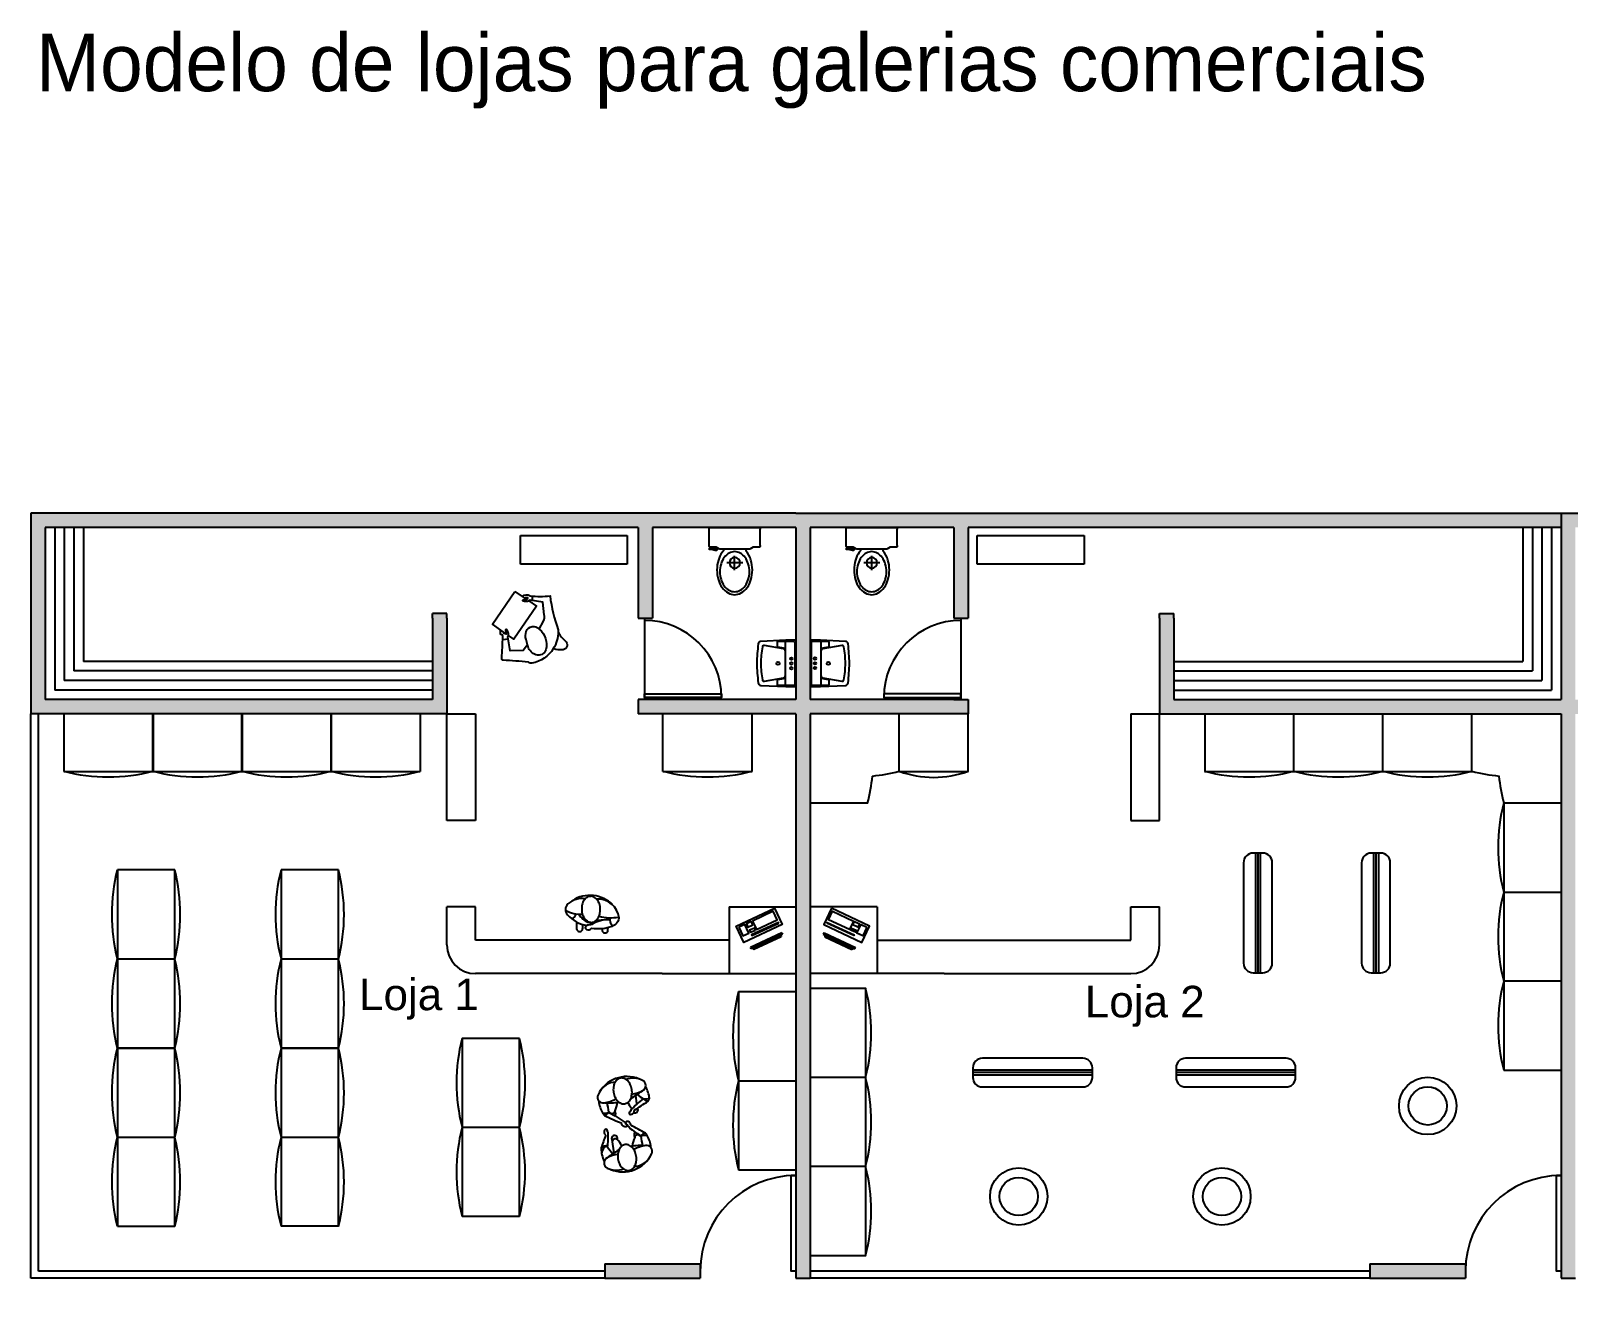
# Model space of a CAD drawing. Header units: inches. Extents: x 20.1 to 52.2, y 9.4 to 34.5.
# Drawn here: x 20.09 to 36.16, y 21.26 to 34.55 of the extents above; entities that cross this region are included whole.
import ezdxf

# ---------------------------------------------------------------- set-up
doc = ezdxf.new("R2010")
doc.units = ezdxf.units.IN
doc.header["$MEASUREMENT"] = 0
for name, color, linetype in [('ARQ-Banho Cozinha Serviço', 4, 'Continuous'), ('ARQ-Humaniza', 11, 'Continuous'), ('Esquadrias', 12, 'Continuous'), ('Hach-parede', 161, 'Continuous'), ('Mobiliario', 44, 'Continuous'), ('Parede', 5, 'Continuous'), ('Texto', 142, 'Continuous'), ('Texto2', 140, 'Continuous'), ('Vitrine', 132, 'Continuous')]:
    doc.layers.add(name, color=color, linetype=linetype)
doc.styles.add('arial', font='arial.ttf')
doc.styles.add('SS Projects_150_notes', font='bahnschrift.ttf', dxfattribs={"height": 0.6})

# ---------------------------------------------------------------- blocks, each defined once
blk = doc.blocks.new('gewrgrgr')
for p, q in [((0, 0.253), (0, -0.253)), ((0.189, 0.267), (0.018, 0.267)), ((0.207, 0.193), (0.207, 0.253)), ((0.228, 0.159), (0.207, 0.193)), ((0.22, 0.268, 0.62), (0.22, 0.188, 0.62)), ((0.231, 0.268, 0.62), (0.22, 0.268, 0.62)), ((0.22, 0.188, 0.62), (0.241, 0.188, 0.62)), ((0.231, 0.241, 0.62), (0.231, 0.268, 0.62)), ((0.241, 0.202, 0.62), (0.231, 0.241, 0.62)), ((0.241, 0.188, 0.62), (0.241, 0.202, 0.62)), ((0.228, -0.159), (0.228, 0.159)), ((0.228, 0.118, 0.32), (0.245, 0.118, 0.32)), ((0.37, -0.085), (0.37, 0.081)), ((0.207, -0.193), (0.228, -0.159)), ((0.228, -0.118, 0.32), (0.244, -0.118, 0.32)), ((0.448, 0), (0.296, 0)), ((0.189, -0.267), (0.018, -0.267)), ((0.207, -0.253), (0.207, -0.193))]:
    blk.add_line(p, q)
for points in [[(0.245, 0.118, -0.025691), (0.261, 0.131, -0.083213), (0.342, 0.17, -0.071868), (0.444, 0.185, -0.071868), (0.547, 0.17, -0.083213), (0.628, 0.131, -0.106686), (0.685, 0.067, -0.132415), (0.703, 0, -0.132415)], [(0.703, 0, -0.132415), (0.685, -0.067, -0.106686), (0.628, -0.131, -0.083213), (0.547, -0.17, -0.071868), (0.444, -0.185, -0.071868), (0.342, -0.17, -0.102933), (0.244, -0.118, -0.106686)]]:
    blk.add_lwpolyline(points, format="xyb")
blk.add_lwpolyline([(0.463, -0.155, -0.074259), (0.38, -0.142, -0.084949), (0.314, -0.109, -0.106298), (0.268, -0.057, -0.128632), (0.253, 0, -0.128632), (0.268, 0.057, -0.106298), (0.314, 0.109, -0.084949), (0.38, 0.142, -0.074259), (0.463, 0.155, -0.074259), (0.545, 0.142, -0.084949), (0.611, 0.109, -0.106298), (0.657, 0.057, -0.128632), (0.672, 0, -0.128632), (0.657, -0.057, -0.106298), (0.611, -0.109, -0.084949), (0.545, -0.142, -0.074259)], format="xyb", close=True)
blk.add_circle((0.37, -0.001), 0.0562)
for centre, start, end in [((0.013, 0.254), 69.6901, 184.0497), ((0.194, 0.254), 355.9503, 110.3099), ((0.013, -0.254), 175.9503, 290.3099), ((0.194, -0.254), 249.6901, 4.0497)]:
    blk.add_arc(centre, 0.0132, start, end)
blk = doc.blocks.new('erg')
blk.add_lwpolyline([(0.103, 0.242), (0.01, 0.242, 0.414214), (0, 0.232), (0, 0), (0, -0.232, 0.414214), (0.01, -0.242), (0.103, -0.242, 0.414214), (0.113, -0.232), (0.113, 0), (0.113, 0.232, 0.414214)], format="xyb", close=True)
for points in [[(0.125, 0.149), (0.124, 0.151, -0.401382), (0.133, 0.162), (0.19, 0.173, 0.362278), (0.198, 0.183), (0.198, 0.219, 0.414214), (0.188, 0.229), (0.028, 0.229, 0.414214), (0.008, 0.209), (0.008, -0.209, 0.414214), (0.028, -0.229), (0.188, -0.229, 0.414214), (0.198, -0.219), (0.198, -0.183, 0.362278), (0.19, -0.173), (0.133, -0.162, -0.401382), (0.124, -0.151), (0.125, -0.149)], [(0.107, -0.241), (0.367, -0.23, 0.374936), (0.396, -0.203, 0.011016), (0.41, 0, 0.011016), (0.396, 0.203, 0.374936), (0.367, 0.23), (0.107, 0.241)], [(0.113, -0.131, 0.361655), (0.13, -0.151), (0.328, -0.188, 0.413017), (0.351, -0.172, 0.047799), (0.367, 0, 0.047799), (0.351, 0.172, 0.413017), (0.328, 0.188), (0.13, 0.151, 0.361655), (0.113, 0.131)]]:
    blk.add_lwpolyline(points, format="xyb")
for centre, radius in [((0.048, 0.051), 0.0131), ((0.048, 0.001), 0.0131), ((0.188, 0), 0.0156), ((0.048, -0.049), 0.0131)]:
    blk.add_circle(centre, radius)
blk = doc.blocks.new('ADC_HUM_08-P')
for p, q in [((0.149, 0.19), (0.153, 0.282)), ((-0.149, 0.139), (-0.15, 0.152)), ((0.088, 0.154), (0.088, 0.157)), ((0.137, -0.14), (0.138, -0.152))]:
    blk.add_line(p, q)
for points in [[(0.214, 0.444, 0.40292), (-0.238, 0.345, 0.608259), (-0.187, 0.252, 0.072953), (-0.059, 0.274)], [(0.114, 0.3, 0.081881), (0.229, 0.319, 0.617852), (0.244, 0.425, 0.201518), (0.077, 0.46)], [(0.29, 0.227, -0.139738), (0.224, 0.232, 0.172037), (0.27, 0.202, 0.113988), (0.289, 0.227, 0.112698), (0.266, 0.354)], [(-0.24, 0.278, 0.112545), (-0.219, 0.151, 0.113988), (-0.204, 0.123, 0.009152), (-0.036, 0.014)], [(-0.22, 0.152, 0.139738), (-0.154, 0.146, 0.02661), (-0.155, 0.255)], [(-0.154, 0.158, 0.034283), (-0.14, 0.14, 0.583029), (-0.087, 0.152, 0.089454), (-0.048, 0.238)], [(0.167, 0.288, 0.008194), (0.224, 0.232, 0.054442), (0.077, 0.137, -0.309655), (0.064, 0.118, 0.733187), (0.066, 0.093, 0.46999), (0.112, 0.127)], [(-0.204, 0.123, 0.172037), (-0.154, 0.146, -0.047338), (0, 0.016, 0.309655), (0.01, -0.005, -0.733187), (0.004, -0.03, -0.46999), (-0.036, 0.011)], [(-0.095, 0.102, 0.256603), (-0.085, 0.13), (-0.085, 0.16)], [(0.054, -0.017, 0.46999), (0.015, 0.024, 0.733187), (0.009, -0.001, -0.309655), (0.018, -0.022, 0.054389), (0.142, -0.146, 0.02661), (0.143, -0.255)], [(0.104, 0.106, 0.659395), (0.153, 0.136), (0.153, 0.147)], [(-0.221, -0.084, 0.012985), (-0.288, -0.209, 0.113988), (-0.281, -0.24)], [(-0.179, -0.289, 0.007579), (-0.223, -0.214, 0.061785), (-0.192, -0.063, -0.309655), (-0.197, -0.041, 0.733187), (-0.218, -0.025, 0.46999), (-0.222, -0.082)], [(-0.108, -0.15, 1.458631), (-0.165, -0.137), (-0.166, -0.283)], [(-0.072, -0.222, 0.129403), (-0.11, -0.147, 0.619577), (-0.163, -0.161)], [(0.142, -0.159, 0.034283), (0.128, -0.141, 0.583029), (0.075, -0.152, 0.089454), (0.036, -0.239)], [(0.089, -0.099, 0.310636), (0.073, -0.131), (0.073, -0.156)], [(0.228, -0.279, 0.112545), (0.207, -0.152, 0.113988), (0.192, -0.124, 0.172037), (0.142, -0.146, -0.139738), (0.208, -0.152)], [(-0.126, -0.301, 0.081881), (-0.241, -0.32, 0.617852), (-0.256, -0.426, 0.201518), (-0.089, -0.461)], [(-0.226, -0.445, 0.40292), (0.226, -0.346, 0.608259), (0.175, -0.253, 0.072953), (0.047, -0.275)]]:
    blk.add_lwpolyline(points, format="xyb")
for points in [[(-0.074, 0.347, 0.071851), (-0.066, 0.293, 0.083199), (-0.046, 0.251, 0.106688), (-0.012, 0.22, 0.132444), (0.023, 0.211, 0.132444), (0.058, 0.22, 0.106688), (0.092, 0.251, 0.083199), (0.112, 0.293, 0.071851), (0.12, 0.347, 0.071851), (0.112, 0.401, 0.083199), (0.092, 0.443, 0.106688), (0.058, 0.474, 0.132444), (0.023, 0.483, 0.154342), (-0.01, 0.476, 0.106688), (-0.046, 0.443, 0.083199), (-0.066, 0.401, 0.071851)], [(0.062, -0.348, 0.071851), (0.054, -0.294, 0.083199), (0.034, -0.252, 0.106688), (0, -0.221, 0.132444), (-0.035, -0.212, 0.132444), (-0.07, -0.221, 0.106688), (-0.104, -0.252, 0.083199), (-0.124, -0.294, 0.071851), (-0.132, -0.348, 0.071851), (-0.124, -0.402, 0.083199), (-0.104, -0.444, 0.106688), (-0.07, -0.475, 0.132444), (-0.035, -0.484, 0.154342), (-0.002, -0.477, 0.106688), (0.034, -0.444, 0.083199), (0.054, -0.402, 0.071851)]]:
    blk.add_lwpolyline(points, format="xyb", close=True)
for centre, radius, start, end in [((-0.061, 0.257), 0.194, 84.2098, 143.5028), ((-0.643, 1.987), 1.882, 293.0659, 298.2192), ((-0.056, 0.771), 0.533, 256.5278, 272.0273), ((0.222, 0.257), 0.167, 192.3968, 217.1424), ((-1.51, 3.907), 4.111, 293.2359, 295.6579), ((0.121, 0.166), 0.0307, 282.3521, 304.76), ((-2.305, -3.316), 4.053, 51.9688, 54.408), ((-0.177, -0.301), 0.12, 118.348, 160.804), ((0.078, -0.258), 0.369, 172.385, 195.1687), ((-0.241, -0.277), 0.0827, 73.5388, 124.3229), ((0.631, -1.988), 1.882, 113.0659, 118.2192), ((0.044, -0.772), 0.533, 76.5278, 92.0273), ((0.049, -0.258), 0.194, 264.2098, 323.5028)]:
    blk.add_arc(centre, radius, start, end)
blk = doc.blocks.new('ADC_HUM_03-P')
for points in [[(-0.079, 0.082, 0.11705), (-0.284, 0.099, -0.353236), (-0.215, 0.191, -0.171912), (-0.192, 0.103)], [(0.053, 0.176, 0.697541), (0.057, 0.217, 0.399039), (0.006, 0.204, 0.13512), (-0.215, 0.191)], [(-0.192, 0.127, 0.160097), (0, 0.166, -0.087264), (0.051, 0.173)], [(-0.104, 0.212), (-0.105, 0.225, 1.112608), (-0.167, 0.228), (-0.169, 0.204)], [(0.132, 0.058, 0.141601), (0.041, 0.143, -0.651959), (0.01, 0.171)], [(0.058, -0.104, 0.226991), (0.242, -0.056, 0.414009), (0.252, 0.056, 0.168888), (0.051, 0.176)], [(0.16, 0.134), (0.16, 0.2, 1.112608), (0.097, 0.203), (0.095, 0.164)]]:
    blk.add_lwpolyline(points, format="xyb")
blk.add_lwpolyline([(-0.086, -0.045, 0.083199), (-0.065, -0.088, 0.106688), (-0.029, -0.12, 0.154342), (0.003, -0.127, 0.132444), (0.039, -0.118, 0.106688), (0.072, -0.088, 0.083199), (0.093, -0.045, 0.071851), (0.1, 0.009, 0.071851), (0.093, 0.063, 0.083199), (0.072, 0.105, 0.106688), (0.039, 0.135, 0.132444), (0.003, 0.145, 0.132444), (-0.032, 0.135, 0.106688), (-0.065, 0.105, 0.083199), (-0.086, 0.063, 0.071851), (-0.094, 0.009, 0.071851)], format="xyb", close=True)
for centre, radius, start, end in [((-0.063, 0.129), 0.225, 185.0308, 270.5645), ((-0.035, -0.765), 0.89, 90.8642, 99.9423), ((0.071, 0.065), 0.0432, 52.6138, 92.8062), ((0.095, -0.303), 0.359, 60.8099, 90.041), ((0.225, 0.033), 0.0673, 106.8651, 165.5413), ((0.02, 0.196), 0.334, 222.4724, 301.5893)]:
    blk.add_arc(centre, radius, start, end)
blk = doc.blocks.new('ADC_HUM_86')
for points in [[(-0.243, 0.23, -0.211244), (-0.016, 0.377, -0.237736), (0.02, 0.365, 0.013522), (0.285, 0.339, -0.519186), (0.297, 0.319, -0.006355), (0.281, 0.095, 0.389559), (0.301, 0.069, -0.191247), (0.301, 0.024, -0.669733)], [(-0.297, 0.054, 0.128718), (-0.37, 0.151, -0.643745), (-0.347, 0.243, -0.152619), (-0.243, 0.23, 21.223973)], [(-0.297, 0.054, -0.140924), (-0.243, 0.23, -0.237736)], [(-0.1, 0.023, -0.302908), (-0.165, 0.239, -0.428858), (-0.06, 0.29, -0.240919), (0.02, 0.204, -0.001826), (0.026, 0.185, -0.148113)], [(0.026, 0.185), (0.072, 0.242), (0.209, 0.244), (0.229, 0.097, 0.069632), (0.223, 0.081, 0.677962)], [(0.026, 0.185, -0.005208), (0.04, 0.129, -0.148113), (0.036, 0.043, -0.111126)], [(0.07, -0.323, -0.343524), (-0.015, -0.328, 0.05975), (-0.221, -0.323, 0.050185), (-0.297, 0.034, -0.014745), (-0.297, 0.054, -0.237736)], [(-0.101, 0.023), (-0.148, -0.061, 0.198792), (-0.157, -0.127), (-0.144, -0.257), (-0.012, -0.283, -0.055302), (0.003, -0.275, -0.677488)], [(0.036, 0.043, -0.570808), (-0.1, 0.023, -0.302908)], [(0.223, 0.081, 0.270208), (0.241, 0.02, 0.677962), (0.253, 0.025), (0.247, 0.068), (0.269, 0.06), (0.267, 0.048)], [(0.003, -0.275, -0.197105), (0.06, -0.274, -0.677488), (0.06, -0.288, -0.000493), (0.016, -0.297, 0.12949)]]:
    blk.add_lwpolyline(points, format="xyb")
for points in [[(0.003, -0.275), (-0.077, -0.217), (0.169, 0.12), (0.223, 0.081)], [(0.301, 0.024), (0.388, -0.04), (0.145, -0.378)], [(0.226, 0.119), (0.284, 0.124)], [(0.247, 0.063), (0.301, 0.024)], [(-0.036, -0.325), (-0.032, -0.279)], [(0.016, -0.297), (0.013, -0.306), (0.031, -0.311), (0.044, -0.304)], [(0.07, -0.323), (0.03, -0.294)], [(0.145, -0.378), (0.07, -0.323)]]:
    blk.add_lwpolyline(points)

msp = doc.modelspace()

# ---------------------------------------------------------------- hatches: boundary and pattern name
at = {"layer": 'Hach-parede'}
h = msp.add_hatch(color=256, dxfattribs=at)
h.dxf.hatch_style = 1
h.paths.add_polyline_path([(36.089, 29.507), (28.089, 29.507), (20.089, 29.507), (20.089, 27.407), (24.439, 27.407), (24.439, 27.557), (24.439, 28.407), (24.439, 28.457), (24.289, 28.457), (24.289, 28.407), (24.289, 27.557), (20.239, 27.557), (20.239, 29.357), (24.289, 29.357), (24.439, 29.357), (26.439, 29.357), (26.439, 28.407), (26.589, 28.407), (26.589, 29.357), (28.089, 29.357), (28.089, 27.557), (26.589, 27.557), (26.439, 27.557), (26.439, 27.407), (28.089, 27.407), (28.089, 21.507), (28.239, 21.507), (28.239, 27.407), (29.889, 27.407), (29.889, 27.557), (29.739, 27.557), (28.239, 27.557), (28.239, 29.357), (29.739, 29.357), (29.739, 28.407), (29.889, 28.407), (29.889, 29.357), (36.089, 29.357)])
h = msp.add_hatch(color=256, dxfattribs=at)
h.dxf.hatch_style = 1
h.paths.add_polyline_path([(36.239, 29.357), (42.439, 29.357), (42.439, 28.407), (42.589, 28.407), (42.589, 29.357), (44.089, 29.357), (44.089, 27.557), (42.589, 27.557), (42.439, 27.557), (42.439, 27.407), (44.089, 27.407), (44.089, 21.507), (44.239, 21.507), (44.239, 27.407), (45.889, 27.407), (45.889, 27.557), (45.739, 27.557), (44.239, 27.557), (44.239, 29.357), (45.739, 29.357), (45.739, 28.407), (45.889, 28.407), (45.889, 29.357), (52.089, 29.357), (52.089, 27.557), (48.039, 27.557), (48.039, 28.457), (47.889, 28.457), (47.889, 27.557), (47.889, 27.407), (52.089, 27.407), (52.239, 27.407), (52.239, 29.357), (52.237, 29.507), (36.089, 29.507), (36.089, 27.557), (32.039, 27.557), (32.039, 28.407), (32.039, 28.457), (31.889, 28.457), (31.889, 28.407), (31.889, 27.407), (36.089, 27.407), (36.089, 21.507), (36.239, 21.507), (36.239, 27.407), (40.439, 27.407), (40.439, 27.557), (40.439, 28.457), (40.289, 28.457), (40.289, 27.557), (36.239, 27.557)])
h = msp.add_hatch(color=256, dxfattribs=at)
h.dxf.hatch_style = 1
h.paths.add_polyline_path([(26.089, 21.507), (27.089, 21.507), (27.089, 21.657), (26.089, 21.657)])
h.paths.add_polyline_path([(34.089, 21.507), (35.089, 21.507), (35.089, 21.657), (34.089, 21.657)])
h.paths.add_polyline_path([(42.089, 21.507), (43.089, 21.507), (43.089, 21.657), (42.089, 21.657)])
h.paths.add_polyline_path([(45.239, 21.507), (46.239, 21.507), (46.239, 21.657), (45.239, 21.657)])
h.paths.add_polyline_path([(46.239, 17.357), (46.239, 17.507), (45.239, 17.507), (45.239, 17.357)])
h.paths.add_polyline_path([(43.089, 17.357), (43.089, 17.507), (42.089, 17.507), (42.089, 17.357)])
h.paths.add_polyline_path([(35.089, 17.507), (34.089, 17.507), (34.089, 17.357), (35.089, 17.357)])
h.paths.add_polyline_path([(27.089, 17.507), (26.089, 17.507), (26.089, 17.357), (27.089, 17.357)])

# ---------------------------------------------------------------- linework, layer by layer
for p, q in [((26.505, 28.407), (26.505, 27.557)), ((29.814, 28.407), (29.814, 27.557))]:
    msp.add_line(p, q)
at = {"layer": 'Esquadrias', "ltscale": 0.009}
for points in [[(26.505, 27.579), (26.505, 27.619), (27.311, 27.619), (27.311, 27.579)], [(29.814, 27.579), (29.814, 27.619), (29.008, 27.619), (29.008, 27.579)], [(28.089, 21.582), (28.039, 21.582), (28.039, 22.582), (28.089, 22.582)], [(36.089, 21.582), (36.039, 21.582), (36.039, 22.582), (36.089, 22.582)]]:
    msp.add_lwpolyline(points, close=True, dxfattribs=at)
for centre, radius, start, end in [((26.505, 27.579), 0.806, 0, 90), ((29.814, 27.579), 0.806, 90, 180), ((26.505, 27.619), 0.806, 357.134, 0), ((29.814, 27.619), 0.806, 180, 182.866), ((28.089, 21.582), 1, 90, 180), ((28.039, 21.582), 1, 87.134, 90), ((36.089, 21.582), 1, 90, 180), ((36.039, 21.582), 1, 87.134, 90)]:
    msp.add_arc(centre, radius, start, end, dxfattribs=at)
at = {"layer": 'Mobiliario', "ltscale": 0.5}
for p, q in [((20.339, 29.357), (20.339, 27.657)), ((20.439, 29.357), (20.439, 27.757)), ((20.539, 29.357), (20.539, 27.857)), ((20.639, 29.357), (20.639, 27.957)), ((25.21, 29.273), (26.325, 29.273)), ((25.21, 28.973), (25.21, 29.273)), ((26.325, 29.273), (26.325, 28.973)), ((29.985, 29.273), (31.101, 29.273)), ((29.985, 28.973), (29.985, 29.273)), ((31.101, 29.273), (31.101, 28.973)), ((35.689, 29.357), (35.689, 27.957)), ((35.789, 29.357), (35.789, 27.857)), ((35.889, 29.357), (35.889, 27.757)), ((35.989, 29.357), (35.989, 27.657)), ((26.325, 28.973), (25.21, 28.973)), ((31.101, 28.973), (29.985, 28.973)), ((24.289, 27.857), (20.539, 27.857)), ((24.289, 27.957), (20.639, 27.957)), ((32.039, 27.957), (35.689, 27.957)), ((32.039, 27.857), (35.789, 27.857)), ((24.289, 27.657), (20.339, 27.657)), ((24.289, 27.757), (20.439, 27.757)), ((32.039, 27.757), (35.889, 27.757)), ((32.039, 27.657), (35.989, 27.657)), ((20.435, 27.407), (20.435, 26.807)), ((21.365, 26.807), (21.365, 27.407)), ((21.367, 27.407), (21.367, 26.807)), ((22.297, 26.807), (22.297, 27.407)), ((22.299, 27.407), (22.299, 26.807)), ((23.229, 26.807), (23.229, 27.407)), ((23.231, 27.407), (23.231, 26.807)), ((24.161, 27.407), (24.161, 26.807)), ((24.439, 26.292), (24.439, 27.407)), ((24.439, 27.407), (24.739, 27.407)), ((24.739, 27.407), (24.739, 26.292)), ((26.698, 26.807), (26.698, 27.407)), ((27.63, 26.807), (27.63, 27.407)), ((29.169, 26.807), (29.169, 27.407)), ((29.889, 26.807), (29.889, 27.407)), ((31.589, 27.407), (31.589, 26.292)), ((31.589, 27.407), (31.889, 27.407)), ((31.889, 26.292), (31.889, 27.407)), ((32.363, 27.407), (32.363, 26.807)), ((33.293, 26.807), (33.293, 27.407)), ((34.225, 26.807), (34.225, 27.407)), ((35.157, 26.807), (35.157, 27.407)), ((26.698, 26.807), (27.63, 26.807)), ((28.839, 26.475), (28.239, 26.475)), ((35.489, 26.477), (36.089, 26.477)), ((24.739, 26.292), (24.439, 26.292)), ((31.589, 26.292), (31.889, 26.292)), ((32.969, 25.952), (32.869, 25.952)), ((32.919, 25.952), (32.919, 24.702)), ((34.203, 25.952), (34.103, 25.952)), ((34.153, 25.952), (34.153, 24.702)), ((21.594, 25.776), (20.994, 25.776)), ((23.306, 25.776), (22.706, 25.776)), ((32.769, 25.852), (32.769, 24.802)), ((33.069, 24.802), (33.069, 25.852)), ((34.003, 25.852), (34.003, 24.802)), ((34.303, 24.802), (34.303, 25.852)), ((35.489, 25.545), (36.089, 25.545)), ((24.439, 24.992), (24.439, 25.392)), ((24.739, 25.392), (24.439, 25.392)), ((24.739, 25.042), (24.739, 25.392)), ((31.589, 25.392), (31.889, 25.392)), ((31.589, 25.042), (31.589, 25.392)), ((31.889, 24.992), (31.889, 25.392)), ((27.389, 25.042), (24.739, 25.042)), ((28.939, 25.042), (31.589, 25.042)), ((20.994, 24.846), (21.594, 24.846)), ((21.594, 24.844), (20.994, 24.844)), ((22.706, 24.846), (23.306, 24.846)), ((23.306, 24.844), (22.706, 24.844)), ((26.689, 24.692), (24.739, 24.692)), ((29.639, 24.692), (31.589, 24.692)), ((32.869, 24.702), (32.969, 24.702)), ((34.103, 24.702), (34.203, 24.702)), ((36.089, 24.612), (35.489, 24.612)), ((27.489, 24.504), (28.089, 24.504)), ((27.489, 24.504), (27.489, 22.64)), ((28.239, 24.539), (28.818, 24.539)), ((28.818, 21.745), (28.818, 24.539)), ((24.598, 24.017), (25.198, 24.017)), ((24.598, 24.017), (24.598, 22.153)), ((25.198, 24.015), (24.598, 24.015)), ((25.198, 22.151), (25.198, 24.015)), ((20.994, 23.914), (21.594, 23.914)), ((21.594, 23.912), (20.994, 23.912)), ((22.706, 23.914), (23.306, 23.914)), ((23.306, 23.912), (22.706, 23.912)), ((31.088, 23.807), (30.038, 23.807)), ((33.213, 23.807), (32.163, 23.807)), ((29.938, 23.707), (29.938, 23.607)), ((31.188, 23.657), (29.938, 23.657)), ((31.188, 23.607), (31.188, 23.707)), ((32.063, 23.707), (32.063, 23.607)), ((33.313, 23.657), (32.063, 23.657)), ((33.313, 23.607), (33.313, 23.707)), ((35.489, 23.682), (36.089, 23.682)), ((27.489, 23.572), (28.089, 23.572)), ((28.818, 23.607), (28.239, 23.607)), ((30.038, 23.507), (31.088, 23.507)), ((32.163, 23.507), (33.213, 23.507)), ((24.598, 23.085), (25.198, 23.085)), ((25.198, 23.083), (24.598, 23.083)), ((20.994, 22.982), (21.594, 22.982)), ((21.594, 22.98), (20.994, 22.98)), ((22.706, 22.982), (23.306, 22.982)), ((23.306, 22.98), (22.706, 22.98)), ((28.818, 22.675), (28.239, 22.675)), ((27.489, 22.64), (28.089, 22.64)), ((20.994, 22.05), (21.594, 22.05)), ((23.306, 22.05), (22.706, 22.05)), ((25.198, 22.153), (24.598, 22.153)), ((28.818, 21.743), (28.239, 21.743))]:
    msp.add_line(p, q, dxfattribs=at)
at = {"layer": 'Mobiliario', "ltscale": 0.1}
for p, q in [((20.433, 26.807), (24.161, 26.807)), ((29.169, 26.807), (29.889, 26.807)), ((32.361, 26.807), (35.159, 26.807)), ((35.489, 26.477), (35.489, 23.682)), ((32.894, 25.952), (32.894, 24.702)), ((32.944, 25.952), (32.944, 24.702)), ((34.128, 25.952), (34.128, 24.702)), ((34.178, 25.952), (34.178, 24.702)), ((20.994, 25.778), (20.994, 22.05)), ((21.594, 22.048), (21.594, 25.776)), ((22.706, 25.778), (22.706, 22.05)), ((23.306, 22.048), (23.306, 25.776)), ((31.188, 23.682), (29.938, 23.682)), ((31.188, 23.632), (29.938, 23.632)), ((33.313, 23.682), (32.063, 23.682)), ((33.313, 23.632), (32.063, 23.632))]:
    msp.add_line(p, q, dxfattribs=at)
at = {"layer": 'Mobiliario'}
for p, q in [((27.389, 25.392), (28.089, 25.392)), ((27.389, 25.392), (27.389, 24.692)), ((28.939, 25.392), (28.239, 25.392)), ((28.939, 25.392), (28.939, 24.692)), ((27.94, 25.119), (27.612, 24.966)), ((27.948, 25.103), (27.619, 24.95)), ((28.375, 25.103), (28.703, 24.95)), ((28.383, 25.119), (28.711, 24.966)), ((27.933, 25.077), (27.649, 24.945)), ((28.39, 25.077), (28.674, 24.945)), ((26.689, 24.692), (28.089, 24.692)), ((29.639, 24.692), (28.239, 24.692))]:
    msp.add_line(p, q, dxfattribs=at)
for points in [[(27.864, 25.375), (27.944, 25.204), (27.545, 25.018), (27.465, 25.189)], [(27.633, 25.242), (27.675, 25.152), (27.893, 25.254), (27.851, 25.344)], [(28.459, 25.375), (28.379, 25.204), (28.778, 25.018), (28.858, 25.189)], [(28.69, 25.242), (28.648, 25.152), (28.429, 25.254), (28.471, 25.344)], [(27.493, 25.179), (27.535, 25.087), (27.596, 25.115), (27.553, 25.207)], [(27.638, 25.203), (27.622, 25.237), (27.571, 25.214), (27.587, 25.179)], [(27.665, 25.148), (27.655, 25.169), (27.603, 25.145), (27.613, 25.124)], [(27.909, 25.22), (27.905, 25.228), (27.625, 25.098), (27.629, 25.089)], [(28.413, 25.22), (28.417, 25.228), (28.698, 25.098), (28.694, 25.089)], [(28.658, 25.148), (28.668, 25.169), (28.719, 25.145), (28.71, 25.124)], [(28.685, 25.203), (28.701, 25.237), (28.752, 25.214), (28.736, 25.179)], [(28.83, 25.179), (28.787, 25.087), (28.727, 25.115), (28.77, 25.207)]]:
    msp.add_lwpolyline(points, close=True, dxfattribs=at)
for points in [[(27.933, 25.096), (27.932, 25.088), (27.933, 25.077)], [(27.94, 25.119), (27.948, 25.103)], [(28.383, 25.119), (28.375, 25.103)], [(28.39, 25.096), (28.391, 25.088), (28.39, 25.077)], [(27.619, 24.95), (27.612, 24.966)], [(27.634, 24.957), (27.641, 24.952), (27.65, 24.944)], [(28.689, 24.957), (28.682, 24.952), (28.673, 24.944)], [(28.703, 24.95), (28.711, 24.966)]]:
    msp.add_lwpolyline(points, dxfattribs=at)
at = {"layer": 'Mobiliario', "ltscale": 0.5}
for centre in [(34.694, 23.309), (30.418, 22.362), (32.543, 22.362)]:
    msp.add_circle(centre, 0.3, dxfattribs=at)
at = {"layer": 'Mobiliario', "ltscale": 0.1}
for centre in [(34.694, 23.309), (30.418, 22.362), (32.543, 22.362)]:
    msp.add_circle(centre, 0.2, dxfattribs=at)
at = {"layer": 'Mobiliario', "ltscale": 0.5}
for centre, radius, start, end in [((20.899, 28.638), 1.889, 255.7177, 284.2823), ((21.831, 28.638), 1.889, 255.7177, 284.2823), ((22.763, 28.638), 1.889, 255.7177, 284.2823), ((23.695, 28.638), 1.889, 255.7177, 284.2823), ((27.164, 28.638), 1.889, 255.7177, 284.2823), ((27.008, 26.941), 1.889, 345.7177, 354.4314), ((28.703, 28.638), 1.889, 275.6341, 284.2823), ((29.529, 27.792), 1.048, 249.9163, 290.0837), ((32.827, 28.638), 1.889, 255.7177, 284.2823), ((33.759, 28.638), 1.889, 255.7177, 284.2823), ((34.691, 28.638), 1.889, 255.7177, 284.2823), ((35.623, 28.638), 1.889, 255.7177, 264.4314), ((37.319, 26.943), 1.889, 185.6341, 194.2823), ((37.319, 26.011), 1.889, 165.7177, 194.2823), ((32.869, 25.852), 0.1, 90, 180), ((32.969, 25.852), 0.1, 0, 90), ((34.103, 25.852), 0.1, 90, 180), ((34.203, 25.852), 0.1, 0, 90), ((22.824, 25.312), 1.889, 165.7177, 194.2823), ((19.763, 25.31), 1.889, 345.7177, 14.2823), ((24.536, 25.312), 1.889, 165.7177, 194.2823), ((21.475, 25.31), 1.889, 345.7177, 14.2823), ((37.319, 25.079), 1.889, 165.7177, 194.2823), ((22.824, 24.38), 1.889, 165.7177, 194.2823), ((19.763, 24.378), 1.889, 345.7177, 14.2823), ((24.536, 24.38), 1.889, 165.7177, 194.2823), ((21.475, 24.378), 1.889, 345.7177, 14.2823), ((32.869, 24.802), 0.1, 180, 270), ((32.969, 24.802), 0.1, 270, 0), ((34.103, 24.802), 0.1, 180, 270), ((34.203, 24.802), 0.1, 270, 0), ((37.319, 24.148), 1.889, 165.7177, 194.2823), ((29.319, 24.038), 1.889, 165.7177, 194.2823), ((26.987, 24.073), 1.889, 345.7177, 14.2823), ((26.429, 23.551), 1.889, 165.7177, 194.2823), ((23.368, 23.549), 1.889, 345.7177, 14.2823), ((22.824, 23.448), 1.889, 165.7177, 194.2823), ((19.763, 23.446), 1.889, 345.7177, 14.2823), ((24.536, 23.448), 1.889, 165.7177, 194.2823), ((21.475, 23.446), 1.889, 345.7177, 14.2823), ((30.038, 23.707), 0.1, 90, 180), ((31.088, 23.707), 0.1, 360, 90), ((32.163, 23.707), 0.1, 90, 180), ((33.213, 23.707), 0.1, 360, 90), ((29.319, 23.106), 1.889, 165.7177, 194.2823), ((26.987, 23.141), 1.889, 345.7177, 14.2823), ((30.038, 23.607), 0.1, 180, 270), ((31.088, 23.607), 0.1, 270, 0), ((32.163, 23.607), 0.1, 180, 270), ((33.213, 23.607), 0.1, 270, 0), ((26.429, 22.619), 1.889, 165.7177, 194.2823), ((23.368, 22.617), 1.889, 345.7177, 14.2823), ((22.824, 22.516), 1.889, 165.7177, 194.2823), ((19.763, 22.514), 1.889, 345.7177, 14.2823), ((24.536, 22.516), 1.889, 165.7177, 194.2823), ((21.475, 22.514), 1.889, 345.7177, 14.2823), ((26.987, 22.209), 1.889, 345.7177, 14.2823)]:
    msp.add_arc(centre, radius, start, end, dxfattribs=at)
at = {"layer": 'Mobiliario'}
for centre, start, end in [((24.739, 24.992), 180, 270), ((31.589, 24.992), 270, 0)]:
    msp.add_arc(centre, 0.3, start, end, dxfattribs=at)
at = {"layer": 'Parede'}
for p, q in [((20.089, 29.507), (20.089, 27.407)), ((28.089, 29.507), (20.089, 29.507)), ((28.089, 29.507), (52.237, 29.507)), ((36.089, 29.507), (36.089, 27.557)), ((20.239, 29.357), (20.239, 27.557)), ((24.289, 29.357), (20.239, 29.357)), ((24.439, 29.357), (24.289, 29.357)), ((26.439, 29.357), (24.439, 29.357)), ((26.439, 29.357), (26.439, 28.407)), ((28.089, 29.357), (26.589, 29.357)), ((26.589, 29.357), (26.589, 28.407)), ((28.089, 29.357), (28.089, 27.557)), ((28.239, 29.357), (28.239, 27.557)), ((29.739, 29.357), (28.239, 29.357)), ((29.739, 29.357), (29.739, 28.407)), ((36.089, 29.357), (29.889, 29.357)), ((29.889, 29.357), (29.889, 28.407)), ((24.289, 28.407), (24.289, 28.457)), ((24.439, 28.457), (24.289, 28.457)), ((24.439, 28.407), (24.439, 28.457)), ((31.889, 28.407), (31.889, 28.457)), ((31.889, 28.457), (32.039, 28.457)), ((32.039, 28.407), (32.039, 28.457)), ((24.289, 28.407), (24.289, 27.557)), ((24.439, 28.407), (24.439, 27.557)), ((26.439, 28.407), (26.589, 28.407)), ((29.739, 28.407), (29.889, 28.407)), ((31.889, 28.407), (31.889, 27.407)), ((32.039, 28.407), (32.039, 27.557)), ((24.289, 27.557), (20.239, 27.557)), ((24.439, 27.557), (24.439, 27.407)), ((26.439, 27.557), (26.439, 27.407)), ((26.589, 27.557), (26.439, 27.557)), ((28.089, 27.557), (26.589, 27.557)), ((29.739, 27.557), (28.239, 27.557)), ((29.739, 27.557), (29.889, 27.557)), ((29.889, 27.557), (29.889, 27.407)), ((32.039, 27.557), (36.089, 27.557)), ((24.439, 27.407), (20.089, 27.407)), ((28.089, 27.407), (26.439, 27.407)), ((28.089, 27.407), (28.089, 21.507)), ((29.889, 27.407), (28.239, 27.407)), ((28.239, 27.407), (28.239, 21.507)), ((31.889, 27.407), (36.089, 27.407)), ((36.089, 27.407), (36.089, 21.507)), ((26.089, 21.657), (27.089, 21.657)), ((26.089, 21.657), (26.089, 21.507)), ((27.089, 21.657), (27.089, 21.507)), ((34.089, 21.657), (35.089, 21.657)), ((34.089, 21.657), (34.089, 21.507)), ((35.089, 21.657), (35.089, 21.507)), ((26.089, 21.507), (27.089, 21.507)), ((28.089, 21.507), (28.239, 21.507)), ((34.089, 21.507), (35.089, 21.507)), ((36.089, 21.507), (36.239, 21.507))]:
    msp.add_line(p, q, dxfattribs=at)
at = {"layer": 'Vitrine'}
for p, q in [((20.089, 21.507), (20.089, 27.407)), ((20.169, 21.582), (20.169, 27.407)), ((26.089, 21.582), (20.169, 21.582)), ((34.089, 21.582), (28.239, 21.582)), ((26.089, 21.507), (20.089, 21.507)), ((34.089, 21.507), (28.239, 21.507))]:
    msp.add_line(p, q, dxfattribs=at)

# ---------------------------------------------------------------- block references
at = {"layer": 'ARQ-Banho Cozinha Serviço', "xscale": -1, "rotation": 90}
for p in [(27.448, 29.357), (28.881, 29.357)]:
    msp.add_blockref('gewrgrgr', p, dxfattribs=at)
at = {"layer": 'ARQ-Banho Cozinha Serviço', "ltscale": 0.005, "rotation": 180}
msp.add_blockref('erg', (28.089, 27.936), dxfattribs=at)
at = {"layer": 'ARQ-Banho Cozinha Serviço', "ltscale": 0.005}
msp.add_blockref('erg', (28.239, 27.936), dxfattribs=at)
at = {"layer": 'ARQ-Humaniza'}
for name, p, rotation in [('ADC_HUM_86', (25.304, 28.314), 181.3118772958275), ('ADC_HUM_03-P', (25.949, 25.373), 181.9811344361243), ('ADC_HUM_08-P', (26.306, 23.119), 8.540165249216049)]:
    msp.add_blockref(name, p, dxfattribs=dict(at, rotation=rotation))

# ---------------------------------------------------------------- texts
at = {"layer": 'Texto', "style": 'arial'}
for s, p in [('Loja 1', (23.521, 24.31)), ('Loja 2', (31.109, 24.235))]:
    msp.add_text(s, height=0.3294, dxfattribs=at).set_placement(p)
at = {"layer": 'Texto2', "insert": (20.145, 34.518), "char_height": 0.6, "attachment_point": 1, "style": 'SS Projects_150_notes'}
msp.add_mtext_dynamic_manual_height_columns('Modelo de lojas para galerias comerciais', width=24.41069, gutter_width=3, heights=[0], dxfattribs=at)

doc.saveas('drawing.dxf')
